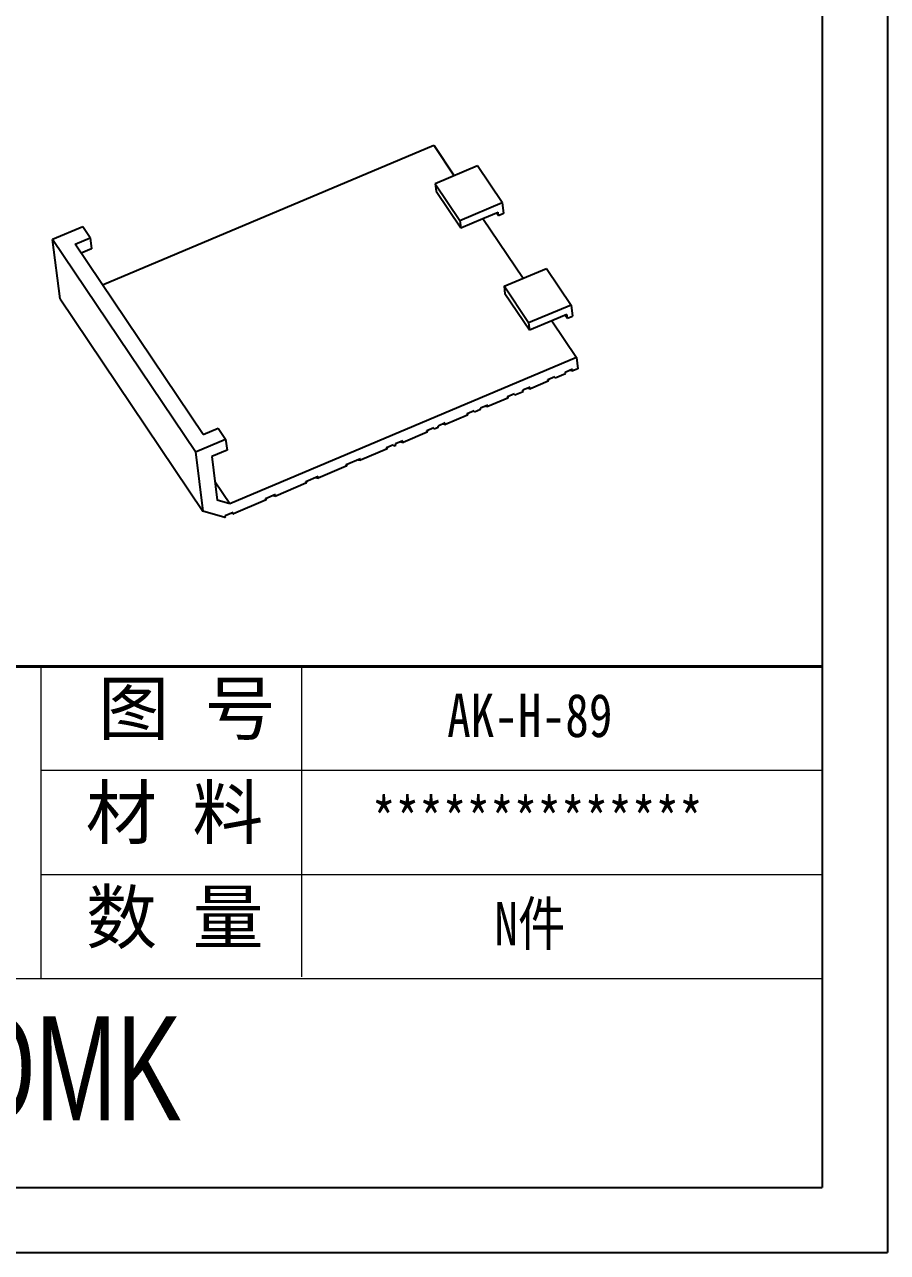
# Model space of a CAD drawing. Header units: millimetres. Extents: x -2140 to -1200, y 2406 to 2649.
# Drawn here: x -1238.2 to -1199.9, y 2406.4 to 2460.9 of the extents above; entities that cross this region are included whole.
import ezdxf

# ---------------------------------------------------------------- set-up
doc = ezdxf.new("R2010")
doc.units = ezdxf.units.MM
doc.layers.add('文字', color=81, linetype='Continuous')
doc.layers.add('粗实线', color=7, linetype='Continuous', lineweight=30)
doc.layers.add('细实线', color=3, linetype='Continuous', lineweight=18)
doc.styles.add('宋体', font='', dxfattribs={"width": 0.8, "height": 3.5})
doc.styles.add('长仿宋', font='', dxfattribs={"width": 0.7, "height": 4})
doc.styles.get('宋体').set_extended_font_data('SimSun')
doc.styles.get('长仿宋').set_extended_font_data('SimSun')

msp = doc.modelspace()

# ---------------------------------------------------------------- linework, layer by layer
for p, q in [((-1199.903, 2527.808), (-1199.903, 2406.357)), ((-1202.795, 2524.917), (-1202.795, 2409.248)), ((-1367.226, 2409.248), (-1202.795, 2409.248)), ((-1371.67, 2406.357), (-1199.903, 2406.357))]:
    msp.add_line(p, q)
at = {"color": 7, "linetype": 'Continuous', "lineweight": 25}
for p, q in [((-1234.755, 2449.328), (-1220.052, 2455.53)), ((-1220.052, 2455.53), (-1219.141, 2454.174)), ((-1218.105, 2454.611), (-1219.986, 2453.818)), ((-1217.012, 2452.985), (-1218.105, 2454.611)), ((-1219.986, 2453.818), (-1219.945, 2453.488)), ((-1219.986, 2453.818), (-1218.893, 2452.192)), ((-1219.945, 2453.488), (-1218.852, 2451.863)), ((-1218.893, 2452.192), (-1217.012, 2452.985)), ((-1217.012, 2452.985), (-1216.951, 2452.491)), ((-1217.867, 2452.278), (-1217.195, 2452.561)), ((-1217.175, 2452.397), (-1217.265, 2452.532)), ((-1217.175, 2452.397), (-1217.195, 2452.561)), ((-1216.951, 2452.491), (-1217.175, 2452.397)), ((-1235.628, 2451.908), (-1236.971, 2451.341)), ((-1235.3, 2451.42), (-1235.628, 2451.908)), ((-1218.893, 2452.192), (-1218.852, 2451.863)), ((-1218.852, 2451.863), (-1217.867, 2452.278)), ((-1217.867, 2452.278), (-1216.082, 2449.622)), ((-1236.643, 2448.705), (-1236.971, 2451.341)), ((-1230.633, 2441.912), (-1236.971, 2451.341)), ((-1235.972, 2451.137), (-1235.3, 2451.42)), ((-1235.3, 2451.42), (-1235.238, 2450.926)), ((-1230.289, 2442.684), (-1235.972, 2451.137)), ((-1235.238, 2450.926), (-1235.699, 2450.732)), ((-1216.926, 2449.266), (-1215.045, 2450.059)), ((-1215.045, 2450.059), (-1213.953, 2448.434)), ((-1216.926, 2449.266), (-1216.885, 2448.936)), ((-1215.834, 2447.64), (-1216.926, 2449.266)), ((-1236.643, 2448.705), (-1230.305, 2439.276)), ((-1215.792, 2447.311), (-1216.885, 2448.936)), ((-1213.953, 2448.434), (-1215.834, 2447.64)), ((-1214.136, 2448.01), (-1214.807, 2447.726)), ((-1214.206, 2447.98), (-1214.115, 2447.845)), ((-1214.115, 2447.845), (-1214.136, 2448.01)), ((-1213.953, 2448.434), (-1213.891, 2447.939)), ((-1215.834, 2447.64), (-1215.792, 2447.311)), ((-1214.807, 2447.726), (-1215.792, 2447.311)), ((-1214.807, 2447.726), (-1213.715, 2446.101)), ((-1214.115, 2447.845), (-1213.891, 2447.939)), ((-1213.715, 2446.101), (-1229.11, 2439.606)), ((-1213.715, 2446.101), (-1213.653, 2445.606)), ((-1214.665, 2445.249), (-1214.982, 2445.115)), ((-1214.665, 2445.249), (-1214.657, 2445.183)), ((-1214.199, 2445.376), (-1214.657, 2445.183)), ((-1213.882, 2445.579), (-1214.207, 2445.442)), ((-1214.199, 2445.376), (-1214.207, 2445.442)), ((-1213.988, 2445.534), (-1213.874, 2445.513)), ((-1213.882, 2445.579), (-1213.874, 2445.513)), ((-1213.653, 2445.606), (-1213.874, 2445.513)), ((-1215.766, 2444.784), (-1216.091, 2444.647)), ((-1215.872, 2444.739), (-1215.758, 2444.718)), ((-1215.766, 2444.784), (-1215.758, 2444.718)), ((-1214.974, 2445.049), (-1215.758, 2444.718)), ((-1214.974, 2445.049), (-1214.982, 2445.115)), ((-1214.974, 2445.049), (-1214.936, 2445.134)), ((-1216.765, 2444.293), (-1217.642, 2443.924)), ((-1216.457, 2444.493), (-1216.773, 2444.359)), ((-1216.765, 2444.293), (-1216.773, 2444.359)), ((-1216.765, 2444.293), (-1216.727, 2444.379)), ((-1216.457, 2444.493), (-1216.449, 2444.427)), ((-1216.083, 2444.581), (-1216.449, 2444.427)), ((-1216.083, 2444.581), (-1216.091, 2444.647)), ((-1218.248, 2443.737), (-1218.565, 2443.604)), ((-1218.557, 2443.538), (-1218.565, 2443.604)), ((-1218.557, 2443.538), (-1218.518, 2443.623)), ((-1218.248, 2443.737), (-1218.24, 2443.671)), ((-1217.967, 2443.787), (-1218.24, 2443.671)), ((-1217.65, 2443.99), (-1217.975, 2443.853)), ((-1217.967, 2443.787), (-1217.975, 2443.853)), ((-1217.756, 2443.945), (-1217.642, 2443.924)), ((-1217.65, 2443.99), (-1217.642, 2443.924)), ((-1219.534, 2443.195), (-1219.859, 2443.058)), ((-1219.851, 2442.992), (-1219.859, 2443.058)), ((-1219.64, 2443.15), (-1219.526, 2443.129)), ((-1219.534, 2443.195), (-1219.526, 2443.129)), ((-1218.557, 2443.538), (-1219.526, 2443.129)), ((-1230.289, 2442.684), (-1229.618, 2442.967)), ((-1229.618, 2442.967), (-1229.29, 2442.479)), ((-1220.348, 2442.782), (-1221.41, 2442.334)), ((-1220.039, 2442.982), (-1220.356, 2442.848)), ((-1220.348, 2442.782), (-1220.356, 2442.848)), ((-1220.348, 2442.782), (-1220.31, 2442.868)), ((-1220.039, 2442.982), (-1220.031, 2442.916)), ((-1219.851, 2442.992), (-1220.031, 2442.916)), ((-1230.633, 2441.912), (-1229.29, 2442.479)), ((-1229.228, 2441.985), (-1229.9, 2441.702)), ((-1229.29, 2442.479), (-1229.228, 2441.985)), ((-1222.139, 2442.027), (-1223.294, 2441.54)), ((-1221.831, 2442.226), (-1222.147, 2442.093)), ((-1222.139, 2442.027), (-1222.147, 2442.093)), ((-1222.139, 2442.027), (-1222.101, 2442.112)), ((-1221.831, 2442.226), (-1221.822, 2442.16)), ((-1221.735, 2442.197), (-1221.822, 2442.16)), ((-1221.418, 2442.4), (-1221.743, 2442.263)), ((-1221.735, 2442.197), (-1221.743, 2442.263)), ((-1221.525, 2442.355), (-1221.41, 2442.334)), ((-1221.418, 2442.4), (-1221.41, 2442.334)), ((-1230.633, 2441.912), (-1230.305, 2439.276)), ((-1229.9, 2441.702), (-1229.659, 2439.764)), ((-1223.302, 2441.605), (-1223.939, 2441.337)), ((-1223.409, 2441.561), (-1223.294, 2441.54)), ((-1223.302, 2441.605), (-1223.294, 2441.54)), ((-1223.93, 2441.271), (-1225.178, 2440.745)), ((-1223.93, 2441.271), (-1223.939, 2441.337)), ((-1223.93, 2441.271), (-1223.892, 2441.357)), ((-1229.11, 2439.606), (-1229.759, 2440.572)), ((-1225.722, 2440.515), (-1227.062, 2439.95)), ((-1225.186, 2440.811), (-1225.73, 2440.581)), ((-1225.722, 2440.515), (-1225.73, 2440.581)), ((-1225.722, 2440.515), (-1225.684, 2440.601)), ((-1225.293, 2440.766), (-1225.178, 2440.745)), ((-1225.186, 2440.811), (-1225.178, 2440.745)), ((-1227.07, 2440.016), (-1227.521, 2439.826)), ((-1227.513, 2439.76), (-1227.521, 2439.826)), ((-1227.513, 2439.76), (-1227.482, 2439.83)), ((-1227.482, 2439.83), (-1227.483, 2439.842)), ((-1227.163, 2439.969), (-1227.164, 2439.977)), ((-1227.163, 2439.969), (-1227.062, 2439.95)), ((-1227.07, 2440.016), (-1227.062, 2439.95)), ((-1229.327, 2438.995), (-1230.305, 2439.276)), ((-1229.11, 2439.606), (-1229.659, 2439.764)), ((-1227.513, 2439.76), (-1228.946, 2439.155)), ((-1229.304, 2439.004), (-1229.327, 2438.995)), ((-1228.954, 2439.221), (-1229.313, 2439.07)), ((-1229.304, 2439.004), (-1229.313, 2439.07)), ((-1229.304, 2439.004), (-1229.296, 2439.023)), ((-1229.296, 2439.023), (-1229.303, 2439.074)), ((-1228.977, 2439.161), (-1228.983, 2439.209)), ((-1228.977, 2439.161), (-1228.946, 2439.155)), ((-1228.954, 2439.221), (-1228.946, 2439.155))]:
    msp.add_line(p, q, dxfattribs=at)
at = {"layer": '粗实线', "color": 7, "lineweight": 40}
msp.add_line((-1202.795, 2432.382), (-1272.196, 2432.382), dxfattribs=at)
at = {"layer": '细实线', "color": 7}
for p, q in [((-1237.495, 2432.382), (-1237.495, 2418.502)), ((-1225.928, 2432.382), (-1225.928, 2418.599)), ((-1202.795, 2427.755), (-1237.495, 2427.755)), ((-1202.795, 2423.128), (-1237.495, 2423.128)), ((-1202.795, 2418.502), (-1306.896, 2418.502))]:
    msp.add_line(p, q, dxfattribs=at)

# ---------------------------------------------------------------- texts
at = {"layer": '文字', "color": 0, "char_height": 1.73502, "width": 20.05882, "attachment_point": 1, "style": '宋体'}
for s, insert in [('{\\H1.111x;AK-H-89}', (-1219.455, 2431.173)), ('{\\H1.111x;**************}', (-1222.792, 2426.547)), ('{\\H1.111x;N件}', (-1217.356, 2421.92))]:
    msp.add_mtext(s, dxfattribs=dict(at, insert=insert))
at = {"layer": '粗实线', "insert": (-1246.636, 2416.845), "char_height": 4.62673, "width": 51.88418, "attachment_point": 1, "style": '长仿宋'}
msp.add_mtext('{\\fSTXinwei|b0|i0|c134|p2;SZOMK}', dxfattribs=at)
at = {"layer": '细实线', "color": 7, "char_height": 2.31336, "attachment_point": 1}
for s, insert, width in [('{\\fSimSun|b0|i0|c134|p54;图 号}', (-1234.951, 2431.68), 11.56682), ('{\\fSimSun|b0|i0|c134|p54;材 料   }', (-1235.5, 2427.053), 11.56682), ('{\\fSimSun|b0|i0|c134|p54;数 量}', (-1235.489, 2422.403), 10.45207)]:
    msp.add_mtext(s, dxfattribs=dict(at, insert=insert, width=width))

doc.saveas('drawing.dxf')
